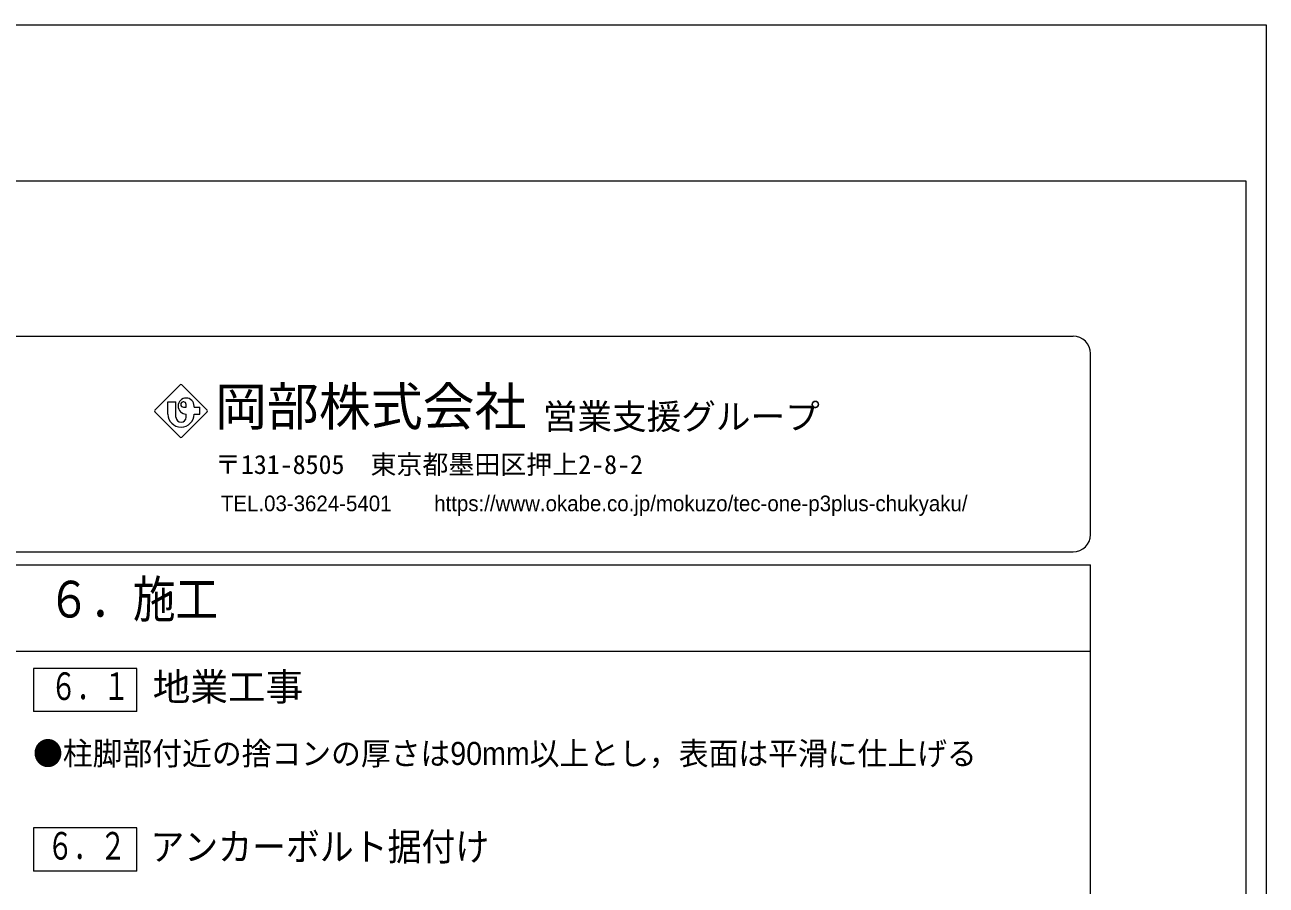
# Model space of a CAD drawing. Units: millimetres at full size; details may follow other scales. Extents: x -2994 to 2994, y -2281 to 2281.
# Drawn here: x 1555 to 2994, y 1284 to 2281 of the extents above; entities that cross this region are included whole.
import ezdxf
from ezdxf.enums import TextEntityAlignment as Align

# ---------------------------------------------------------------- set-up
doc = ezdxf.new("R2010")
doc.units = ezdxf.units.MM
doc.header["$LTSCALE"] = 28.063
for name, color, linetype, lineweight in [('0-0_0', 7, 'Continuous', 15), ('1-0_0', 4, 'Continuous', 9), ('1-4__0-8_KAKOMI', 4, 'Continuous', 15), ('1-5__0-9_DEFPOINT', 7, 'Continuous', 15), ('1-6__0-A_00_WAKU', 5, 'Continuous', 20), ('1-D_レイヤ14', 6, 'Continuous', 13)]:
    doc.layers.add(name, color=color, linetype=linetype, lineweight=lineweight)
doc.styles.add('ＭＳ ゴシック', font='')
doc.styles.add('ＭＳ Ｐゴシック', font='')
doc.styles.get('ＭＳ ゴシック').set_extended_font_data('MS Gothic')
doc.styles.get('ＭＳ Ｐゴシック').set_extended_font_data('MS PGothic')

msp = doc.modelspace()

# ---------------------------------------------------------------- linework, layer by layer
at = {"layer": '0-0_0'}
msp.add_lwpolyline([(-2993.76, -2280.96), (-2993.76, 2280.96), (2993.76, 2280.96), (2993.76, -2280.96)], close=True, dxfattribs=at)
at = {"layer": '1-4__0-8_KAKOMI'}
for p, q in [((1684.84, 1485), (1684.84, 1535)), ((1684.84, 1485), (1564.84, 1485)), ((1684.84, 1300), (1684.84, 1350)), ((1684.84, 1300), (1564.84, 1300))]:
    msp.add_line(p, q, dxfattribs=at)
for points in [[(1684.84, 1535), (1564.84, 1535), (1564.84, 1485)], [(1684.84, 1350), (1564.84, 1350), (1564.84, 1300)]]:
    msp.add_lwpolyline(points, dxfattribs=at)
at = {"layer": '1-5__0-9_DEFPOINT'}
for p, q in [((-2970, 2100), (2970, 2100)), ((2970, 2100), (2970, -2100))]:
    msp.add_line(p, q, dxfattribs=at)
at = {"layer": '1-6__0-A_00_WAKU'}
for p, q in [((-1620, 1920), (2770, 1920)), ((2790, 1690), (2790, 1900)), ((-1620, 1670), (2770, 1670)), ((-2790, 1655), (2790, 1655)), ((2790, -1670), (2790, 1655)), ((-2790, 1555), (2790, 1555))]:
    msp.add_line(p, q, dxfattribs=at)
for centre, start, end in [((2770, 1900), 0, 90), ((2770, 1690), 270, 0)]:
    msp.add_arc(centre, 20, start, end, dxfattribs=at)
at = {"layer": '1-D_レイヤ14'}
for p, q in [((1705.46, 1834.28), (1734.84, 1863.66)), ((1766.1, 1834.28), (1736.72, 1863.66)), ((1720.75, 1829.8), (1720.75, 1843.95)), ((1720.75, 1843.95), (1730.04, 1843.95)), ((1730.04, 1826.13), (1730.04, 1843.95)), ((1739.3, 1843.89), (1738.12, 1843.89)), ((1734.84, 1803.02), (1705.46, 1832.4)), ((1766.1, 1832.4), (1736.72, 1803.02)), ((1738.71, 1837.76), (1741.81, 1837.76)), ((1741.81, 1837.76), (1741.81, 1840.85)), ((1741.81, 1826.13), (1741.81, 1829.8)), ((1751.09, 1837.76), (1751.09, 1839.09)), ((1751.09, 1837.76), (1757.89, 1837.76)), ((1751.09, 1829.8), (1757.89, 1829.8)), ((1757.89, 1829.8), (1757.89, 1837.76))]:
    msp.add_line(p, q, dxfattribs=at)
for centre, radius, start, end in [((1735.78, 1862.72), 1.33, 45, 135), ((1741.81, 1839.09), 9.28, 0, 270), ((1738.71, 1840.85), 3.1, 0, 270), ((1706.4, 1833.34), 1.33, 135, 225), ((1735.92, 1829.8), 15.17, 180, 0), ((1765.17, 1833.34), 1.33, 315, 45), ((1735.92, 1826.13), 5.88, 180, 0), ((1735.78, 1803.95), 1.33, 225, 315)]:
    msp.add_arc(centre, radius, start, end, dxfattribs=at)

# ---------------------------------------------------------------- texts
at = {"layer": '1-0_0', "color": 7, "style": 'ＭＳ Ｐゴシック'}
for s, height, p in [('TEL.03-3624-5401\u3000\u3000https://www.okabe.co.jp/mokuzo/tec-one-p3plus-chukyaku/', 18.13, (1782.1, 1711.7)), ('地業工事', 31.99, (1703.03, 1487.93))]:
    msp.add_text(s, height=height, dxfattribs=at).set_placement(p, align=Align.BOTTOM_LEFT)
for s, height, width, p in [('６．施工', 42.66, 0.85, (1581.19, 1581.09)), ('６．１', 31.99, 0.7, (1584.53, 1488.78)), ('●柱脚部付近の捨コンの厚さは90mm以上とし，表面は平滑に仕上げる', 26.66, 0.95, (1564.38, 1415.01)), ('６．２', 31.99, 0.7, (1580.61, 1303.78)), ('アンカーボルト据付け', 31.99, 0.9, (1700.42, 1302.68))]:
    msp.add_text(s, height=height, dxfattribs=dict(at, width=width)).set_placement(p, align=Align.BOTTOM_LEFT)
at = {"layer": '1-D_レイヤ14', "color": 7, "style": 'ＭＳ ゴシック'}
for s, height, p in [('岡部株式会社', 44.14, (1775.17, 1803.31)), (' 営業支援グループ', 29.43, (2135.17, 1803.32)), ('〒131-8505\u3000東京都墨田区押上2-8-2', 22.07, (1775.17, 1753.69))]:
    msp.add_text(s, height=height, dxfattribs=at).set_placement(p, align=Align.BOTTOM_LEFT)

doc.saveas('drawing.dxf')
